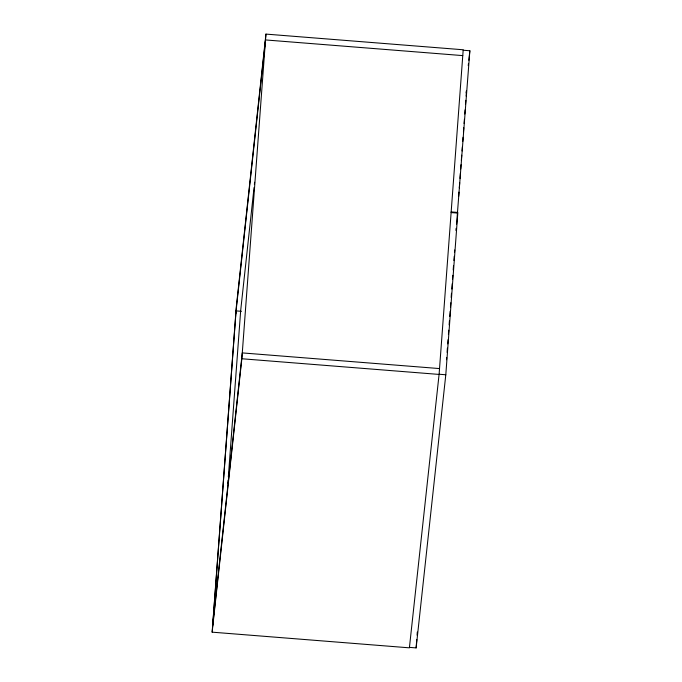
<?xml version="1.0" encoding="UTF-8"?>
<svg xmlns="http://www.w3.org/2000/svg" width="682" height="682" viewBox="0 0 682 682"><rect width="100%" height="100%" fill="white"/><g stroke="black" fill="none" stroke-linecap="round" stroke-linejoin="round"><path stroke-width="1.02" d="M212.145 632.163L236.245 307.505L265.946 34.1L463.206 49.769L439.097 374.427L241.846 358.758L212.145 632.163L409.396 647.832L439.106 374.239L445.798 374.768L457.801 213.091L451.109 212.562M212.844 623.86L236.083 310.89L241.385 311.307M227.865 483.274L228.103 480.094M228.342 476.906L240.703 310.31L254.045 187.559M241.846 358.758L265.946 34.1M409.439 647.371L416.131 647.9L416.753 639.443M417.069 635.223L417.307 632.052M446.539 359.729L446.693 357.624M447.085 352.347L447.401 348.127M447.716 343.907L448.031 339.687M448.424 334.41L448.73 330.19M449.123 324.913L449.438 320.693M449.753 316.474L450.146 311.197M450.461 306.977L450.768 302.757M451.16 297.48L451.475 293.26M451.791 289.04L452.183 283.763M452.49 279.543L452.805 275.323M453.198 270.046L453.513 265.827M453.905 260.55L454.221 256.33M454.527 252.11L454.689 249.996M458.671 196.348L458.986 192.128M459.301 187.908L459.685 182.631M460 178.411L460.393 173.134M460.708 168.914L461.023 164.694M461.33 160.475L461.723 155.198M462.038 150.978L462.353 146.758M462.746 141.481L463.061 137.261M463.453 131.984L463.76 127.764M464.075 123.544L464.391 119.324M464.783 114.047L465.098 109.828M465.482 104.551L465.797 100.331M466.113 96.111L466.505 90.834M456.59 224.088L469.855 50.758L463.163 50.229M235.819 313.345L265.52 39.94L462.771 55.609M254.386 184.379L254.616 182.265M212.579 626.315L242.28 352.909L439.532 368.578M468.244 65.583L468.474 63.469M468.824 60.289L469.855 50.758M466.164 92.948L466.394 90.834M455.9 230.439L456.13 228.325M416.131 647.9L445.798 374.768M451.16 211.906L457.852 212.443"/></g></svg>
